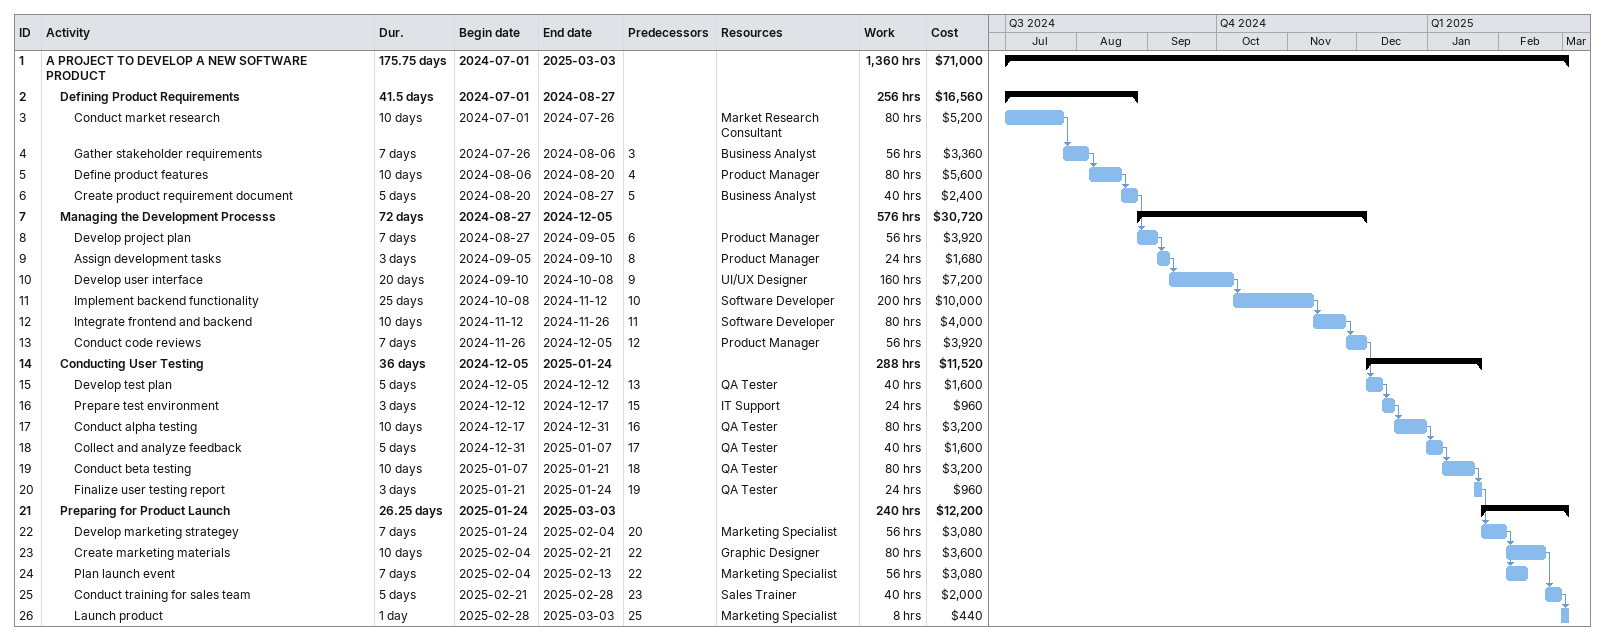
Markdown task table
| ID | Level | Task | Duration | Start | Finish | Predecessors | Resources | Work (h) | Cost ($) |
|---|---|---|---|---|---|---|---|---|---|
| 1 | 1 | **A PROJECT TO DEVELOP A NEW SOFTWARE PRODUCT** | 175.75d | 2024-07-01 | 2025-03-03 |  |  | 1360 | 71000 |
| 2 | 2 | **Defining Product Requirements** | 41.5d | 2024-07-01 | 2024-08-27 |  |  | 256 | 16560 |
| 3 | 3 | Conduct market research | 10d | 2024-07-01 | 2024-07-26 |  | Market Research Consultant | 80 | 5200 |
| 4 | 3 | Gather stakeholder requirements | 7d | 2024-07-26 | 2024-08-06 | 3 | Business Analyst | 56 | 3360 |
| 5 | 3 | Define product features | 10d | 2024-08-06 | 2024-08-20 | 4 | Product Manager | 80 | 5600 |
| 6 | 3 | Create product requirement document | 5d | 2024-08-20 | 2024-08-27 | 5 | Business Analyst | 40 | 2400 |
| 7 | 2 | **Managing the Development Processs** | 72d | 2024-08-27 | 2024-12-05 |  |  | 576 | 30720 |
| 8 | 3 | Develop project plan | 7d | 2024-08-27 | 2024-09-05 | 6 | Product Manager | 56 | 3920 |
| 9 | 3 | Assign development tasks | 3d | 2024-09-05 | 2024-09-10 | 8 | Product Manager | 24 | 1680 |
| 10 | 3 | Develop user interface | 20d | 2024-09-10 | 2024-10-08 | 9 | UI/UX Designer | 160 | 7200 |
| 11 | 3 | Implement backend functionality | 25d | 2024-10-08 | 2024-11-12 | 10 | Software Developer | 200 | 10000 |
| 12 | 3 | Integrate frontend and backend | 10d | 2024-11-12 | 2024-11-26 | 11 | Software Developer | 80 | 4000 |
| 13 | 3 | Conduct code reviews | 7d | 2024-11-26 | 2024-12-05 | 12 | Product Manager | 56 | 3920 |
| 14 | 2 | **Conducting User Testing** | 36d | 2024-12-05 | 2025-01-24 |  |  | 288 | 11520 |
| 15 | 3 | Develop test plan | 5d | 2024-12-05 | 2024-12-12 | 13 | QA Tester | 40 | 1600 |
| 16 | 3 | Prepare test environment | 3d | 2024-12-12 | 2024-12-17 | 15 | IT Support | 24 | 960 |
| 17 | 3 | Conduct alpha testing | 10d | 2024-12-17 | 2024-12-31 | 16 | QA Tester | 80 | 3200 |
| 18 | 3 | Collect and analyze feedback | 5d | 2024-12-31 | 2025-01-07 | 17 | QA Tester | 40 | 1600 |
| 19 | 3 | Conduct beta testing | 10d | 2025-01-07 | 2025-01-21 | 18 | QA Tester | 80 | 3200 |
| 20 | 3 | Finalize user testing report | 3d | 2025-01-21 | 2025-01-24 | 19 | QA Tester | 24 | 960 |
| 21 | 2 | **Preparing for Product Launch** | 26.25d | 2025-01-24 | 2025-03-03 |  |  | 240 | 12200 |
| 22 | 3 | Develop marketing strategey | 7d | 2025-01-24 | 2025-02-04 | 20 | Marketing Specialist | 56 | 3080 |
| 23 | 3 | Create marketing materials | 10d | 2025-02-04 | 2025-02-21 | 22 | Graphic Designer | 80 | 3600 |
| 24 | 3 | Plan launch event | 7d | 2025-02-04 | 2025-02-13 | 22 | Marketing Specialist | 56 | 3080 |
| 25 | 3 | Conduct training for sales team | 5d | 2025-02-21 | 2025-02-28 | 23 | Sales Trainer | 40 | 2000 |
| 26 | 3 | Launch product | 1d | 2025-02-28 | 2025-03-03 | 25 | Marketing Specialist | 8 | 440 |
